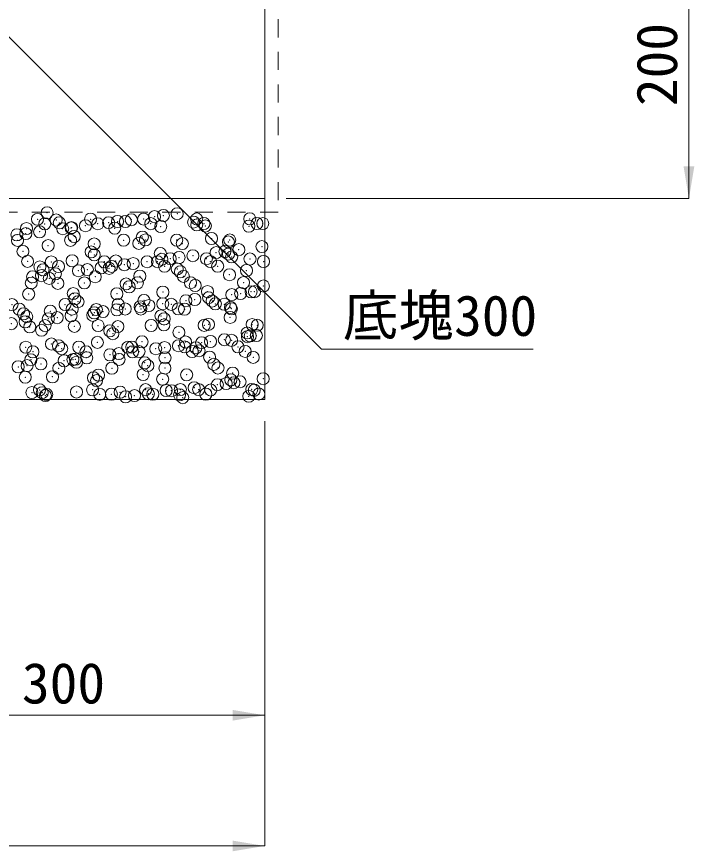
# Model space of a CAD drawing. Units: millimetres at full size. Extents: x 40781 to 122968, y -21714 to -2620.
# Drawn here: x 88517 to 89022, y -18302 to -17680 of the extents above; entities that cross this region are included whole.
import ezdxf
from ezdxf.enums import TextEntityAlignment as Align

# ---------------------------------------------------------------- set-up
doc = ezdxf.new("R2010")
doc.units = ezdxf.units.MM
doc.header["$LTSCALE"] = 18
doc.header["$PDMODE"] = 32
doc.header["$PDSIZE"] = 9
doc.linetypes.add('USER2', pattern=[1.35, 0.75, -0.6])
doc.layers.add('ハッチング', color=7, linetype='Continuous', lineweight=5)
doc.layers.add('寸法線', color=7, linetype='Continuous', lineweight=9)
doc.styles.add('ＭＳ ゴシック', font='')
doc.styles.get('ＭＳ ゴシック').set_extended_font_data('MS Gothic')

# ---------------------------------------------------------------- blocks, each defined once
blk = doc.blocks.new('filled_arrow')
at = {"color": 0, "linetype": 'Continuous', "lineweight": -2}
blk.add_solid([(7.5, 1.25), (0, 0), (7.5, -1.25)], dxfattribs=at)

msp = doc.modelspace()

# ---------------------------------------------------------------- linework, layer by layer
at = {"layer": 'ハッチング', "linetype": 'USER2', "lineweight": 9}
msp.add_lwpolyline([(88401.74, -16855.42), (88711.74, -16855.42), (88711.74, -17825.42), (87691.74, -17825.42), (87691.74, -16855.42), (88001.74, -16855.42)], dxfattribs=at)
at = {"layer": 'ハッチング', "lineweight": 20}
msp.add_lwpolyline([(88001.74, -16865.42), (87701.74, -16865.42), (87701.74, -17815.42), (88701.74, -17815.42), (88701.74, -16865.42), (88401.74, -16865.42)], dxfattribs=at)
msp.add_lwpolyline([(87701.74, -17965.42), (88701.74, -17965.42), (88701.74, -17815.42), (87701.74, -17815.42)], close=True, dxfattribs=at)
at = {"layer": 'ハッチング'}
for p in [(88532.36, -17830.84), (88539.48, -17826.02), (88546.28, -17831.38), (88571.91, -17830.77), (88602.29, -17831.19), (88611.45, -17830.69), (88619.55, -17828.91), (88626.16, -17828.04), (88636.48, -17826.69), (88651, -17830.62), (88690.55, -17830.55), (88537.71, -17834.25), (88548.62, -17833.52), (88557.41, -17837.35), (88557.78, -17837.05), (88568.11, -17835.69), (88577.26, -17834.18), (88585.36, -17833.42), (88589.9, -17837.5), (88591.97, -17832.54), (88597.85, -17832.5), (88616.81, -17834.11), (88624.2, -17836.27), (88648.67, -17832.94), (88651.01, -17835.08), (88656.36, -17834.03), (88657.44, -17835.84), (88689.93, -17836), (88695.91, -17833.96), (88700.23, -17834.06), (88516.99, -17842.42), (88523.6, -17841.55), (88524.17, -17837.77), (88533.92, -17840.19), (88551.17, -17837.92), (88559.67, -17843.65), (88517.44, -17846.6), (88556.99, -17846.53), (88574.58, -17849.26), (88596.54, -17846.46), (88607.83, -17848.83), (88610.49, -17844.09), (88612.83, -17846.23), (88636.09, -17846.39), (88640.31, -17848.99), (88662.06, -17845.21), (88674.61, -17847.75), (88675.64, -17846.32), (88521.49, -17854.8), (88540.28, -17850.49), (88572.31, -17855.23), (88665.44, -17855.75), (88672.05, -17854.88), (88682.38, -17853.53), (88699.63, -17851.25), (88524.97, -17862.24), (88558.21, -17861.82), (88574.65, -17857.38), (88590.7, -17861.97), (88614, -17862.53), (88621.71, -17862.5), (88623.88, -17856.35), (88625, -17860.74), (88631.25, -17860.26), (88637.86, -17859.38), (88648.19, -17858.03), (88658.24, -17860.31), (88661.26, -17862.42), (88674.7, -17856.79), (88677.04, -17858.94), (88690.73, -17860.47), (88700.81, -17862.35), (88534.13, -17866.38), (88536.47, -17868.52), (88542.61, -17862.64), (88547.97, -17866.05), (88569.49, -17868.39), (88579.82, -17867.03), (88582.16, -17862.57), (88585.7, -17867.5), (88587.52, -17865.98), (88597.07, -17864.76), (88603.68, -17863.89), (88627.07, -17865.91), (88636.52, -17867.94), (88666.62, -17865.84), (88528.7, -17873.76), (88535.31, -17872.89), (88541.08, -17874.96), (88545.63, -17871.53), (88562.88, -17869.26), (88575.38, -17873.73), (88608.63, -17873.3), (88638.86, -17870.08), (88641.11, -17873.46), (88675.41, -17872.22), (88688.09, -17869.06), (88527.7, -17878.41), (88547.52, -17878.65), (88567.25, -17878.33), (88598.34, -17879.08), (88606.8, -17878.26), (88646.35, -17878.19), (88649.91, -17880.21), (88685.9, -17878.12), (88700.73, -17880.64), (88525.77, -17886.71), (88559.01, -17886.29), (88591.5, -17886.45), (88600.68, -17881.23), (88625.8, -17885.21), (88659.04, -17884.79), (88677.15, -17887.1), (88683.76, -17886.22), (88691.53, -17884.94), (88694.08, -17884.87), (88560.16, -17890.23), (88562.5, -17892.38), (88611.73, -17891.35), (88642.96, -17891.6), (88649.57, -17890.73), (88659.9, -17889.37), (88662.55, -17891.79), (88513.32, -17894.51), (88518.68, -17897.93), (88541.88, -17899.43), (88552.87, -17894.44), (88558.22, -17897.85), (88576.18, -17898.2), (88581.2, -17899.73), (88591.53, -17898.37), (88592.42, -17894.37), (88597.77, -17897.78), (88608.78, -17896.1), (88609.43, -17897.77), (88615.39, -17895.23), (88625.71, -17893.87), (88631.97, -17894.3), (88637.32, -17897.71), (88641.91, -17897.93), (88664.89, -17893.93), (88671.52, -17894.23), (88676.21, -17896.69), (88676.87, -17897.64), (88521.98, -17901.38), (88524.33, -17903.52), (88540.41, -17905.1), (88547.02, -17904.23), (88557.34, -17902.87), (88573.55, -17902.5), (88574.59, -17900.6), (88624.37, -17902.94), (88626.71, -17905.08), (88675.94, -17904.06), (88512.83, -17908.73), (88523.16, -17907.37), (88526.57, -17911.18), (88537.96, -17910.21), (88559.81, -17910.76), (88577.5, -17910.14), (88592.3, -17910.92), (88617.05, -17910.06), (88626.6, -17909.68), (88656.6, -17909.99), (88659.84, -17909.26), (88692.33, -17909.41), (88696.15, -17909.92), (88535.37, -17913.65), (88586.19, -17914.08), (88588.53, -17916.23), (88637.76, -17915.21), (88688.58, -17915.64), (88688.86, -17918.44), (88690.92, -17917.79), (88695.47, -17917.57), (88542.68, -17923.9), (88576.98, -17922.67), (88610.23, -17922.24), (88642.71, -17922.4), (88654.67, -17922.94), (88661.28, -17922.07), (88671.61, -17920.71), (88677.01, -17921.16), (88523.58, -17926.32), (88528.93, -17929.73), (88548.01, -17925.23), (88550.36, -17927.37), (88563.13, -17926.24), (88568.48, -17929.66), (88599.58, -17926.35), (88602.68, -17926.17), (88603.24, -17929.71), (88608.03, -17929.58), (88620.49, -17927.44), (88627.1, -17926.57), (88637.42, -17925.21), (88642.23, -17926.1), (88647.58, -17929.51), (88650.4, -17926.79), (88652.74, -17928.93), (88681.78, -17926.03), (88687.13, -17929.44), (88527.37, -17935.65), (88552.12, -17936.44), (88558.73, -17935.57), (88560.61, -17935.23), (88569.05, -17934.21), (88586.3, -17931.94), (88592.91, -17931.07), (88593.1, -17935.39), (88627.4, -17934.15), (88660.64, -17933.73), (88693.13, -17933.88), (88517.93, -17940.94), (88524.54, -17940.07), (88534.87, -17938.71), (88548.21, -17942.01), (88561.4, -17937.5), (88587.76, -17941.94), (88612.22, -17937.94), (88614.56, -17940.08), (88627.31, -17941.87), (88663.79, -17939.06), (88666.86, -17941.79), (88523.23, -17948.65), (88543.48, -17948.37), (88574.05, -17949.08), (88577.78, -17947.14), (88611.03, -17946.71), (88643.51, -17946.87), (88677.81, -17945.63), (88576.39, -17951.23), (88625.61, -17950.2), (88666.38, -17954.28), (88672.99, -17953.41), (88676.43, -17950.64), (88678.77, -17952.79), (88683.32, -17952.05), (88700.57, -17949.78), (88528.17, -17960.13), (88533.83, -17958.12), (88535.87, -17960.23), (88539.19, -17961.53), (88561.41, -17959.7), (88573.38, -17958.05), (88578.74, -17961.46), (88587.43, -17961.35), (88593.9, -17959.86), (88612.93, -17957.97), (88614.95, -17961.05), (88618.29, -17961.39), (88628.2, -17958.62), (88632.2, -17958.78), (88638.25, -17961.79), (88638.81, -17957.91), (88649.13, -17956.55), (88652.48, -17957.9), (88657.84, -17961.31), (88661.44, -17958.2), (88692.03, -17957.83), (88693.93, -17958.35), (88697.39, -17961.24), (88538.21, -17962.37), (88598.01, -17963.28), (88604.62, -17962.41), (88640.59, -17963.93), (88689.82, -17962.91)]:
    msp.add_point(p, dxfattribs=at)
at = {"layer": '寸法線'}
for p, q in [((89017.91, -17615.42), (89017.91, -17815.42)), ((88717.74, -17815.42), (89017.91, -17815.42)), ((88701.74, -17981.42), (88701.74, -18200.89)), ((88701.74, -17981.42), (88701.74, -18298.37)), ((88401.74, -18200.89), (88701.74, -18200.89)), ((87701.74, -18298.37), (88701.74, -18298.37))]:
    msp.add_line(p, q, dxfattribs=at)
msp.add_lwpolyline([(88401.74, -17585.42), (88743.96, -17927.65), (88901.77, -17927.65)], dxfattribs=at)

# ---------------------------------------------------------------- block references
at = {"layer": '寸法線', "xscale": 3.2, "yscale": 3.2}
for p, rotation in [((89017.91, -17815.42), 90), ((88701.74, -18200.89), 180), ((88701.74, -18298.37), 180)]:
    msp.add_blockref('filled_arrow', p, dxfattribs=dict(at, rotation=rotation))

# ---------------------------------------------------------------- texts
at = {"layer": '寸法線', "style": 'ＭＳ ゴシック'}
msp.add_text('200', height=30.38, rotation=90, dxfattribs=at).set_placement((88993.91, -17715.42), align=Align.MIDDLE_CENTER)
msp.add_text('底塊300', height=30.38, dxfattribs=at).set_placement((88759.96, -17887.46), align=Align.TOP_LEFT)
msp.add_text('300', height=30.38, dxfattribs=at).set_placement((88551.74, -18176.89), align=Align.MIDDLE_CENTER)

doc.saveas('drawing.dxf')
